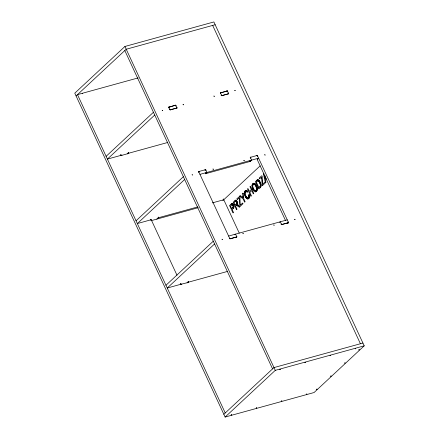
<?xml version="1.0" encoding="UTF-8"?>
<svg xmlns="http://www.w3.org/2000/svg" width="439" height="439" viewBox="0 0 439 439"><rect width="100%" height="100%" fill="white"/><g stroke="black" fill="none" stroke-linecap="round" stroke-linejoin="round"><path stroke-width="0.66" d="M256.601 189.039L256.601 188.902A2.672 1.515 74.6 0 1 256.228 190.312M254.033 183.293A3.704 2.096 74.6 0 1 255.311 184.078A4.516 2.557 74.6 0 1 255.926 184.89A5.866 3.32 74.6 0 1 256.458 185.867A5.723 3.238 74.6 0 1 256.886 186.959A4.478 2.535 74.6 0 1 257.161 188.112A3.803 2.151 74.6 0 1 257.243 189.143A3.435 1.948 74.6 0 1 257.133 190.076A4.192 2.376 74.6 0 1 256.848 190.828A4.319 2.447 74.6 0 1 256.431 191.388A4.412 2.497 74.6 0 1 255.877 191.722A3.753 2.124 74.6 0 1 253.962 190.976A4.807 2.722 74.6 0 1 252.88 189.319A6.294 3.561 74.6 0 1 252.271 187.656A3.726 2.113 74.6 0 1 252.041 185.949L252.046 185.763A3.704 2.096 74.6 0 1 252.436 184.226L252.859 183.689A4.105 2.321 74.6 0 1 254.027 183.288A3.644 2.063 74.6 0 1 254.68 183.551M233.877 206.692L233.57 208.031L232.226 209.414M180.846 283.643L181.164 284.209M120.994 154.704L121.268 155.258M250.702 157.354L250.965 157.107L250.334 157.371L257.325 155.406L288.571 222.677L288.247 222.019L287.896 222.348M128.83 153.173C127.348 153.645 128.676 153.71 128.051 152.783M157.837 218.139L158.753 217.64M187.903 281.717C188.55 282.486 187.162 282.7 188.677 282.107L227.627 271.39M244.468 192.326L244.512 192.112A4.083 2.31 74.6 0 1 244.885 191.212L245.961 190.438M288.571 222.677L281.564 224.587L288.538 222.65L287.83 223.314M120.961 155.587L127.952 153.634M174.81 105.558C175.134 104.477 176.676 105.59 175.732 106.068M226.332 91.471C226.557 90.247 228.412 91.125 227.429 91.817M181.17 284.659L181.784 284.082L187.76 282.573M233.405 212.646L233.131 212.899M236.934 209.359L236.626 209.633M250.049 186.493L250.532 186.35L253.791 193.39M245.028 201.825L244.721 202.099M249.912 192.255L251.739 190.63L253.303 193.862L253.764 193.687M239.667 206.813L239.31 207.148M247.618 191.761L247.398 192.15M236.928 198.713L239.573 196.452L239.93 197.248L240.199 204.316C240.342 206.33 243.019 201.539 242.926 203.449M235.628 205.847L236.385 205.194A1.685 0.955 74.6 0 1 236.703 205.178L239.2 207.159M251.311 195.97L251.037 196.228M256.392 181.845L257.073 181.214A13.252 7.501 74.6 0 1 257.408 180.923A2.338 1.322 74.6 0 1 257.786 180.764A1.811 1.026 74.6 0 1 258.214 180.852A2.875 1.624 74.6 0 1 258.653 181.164L259.679 182.772A7.386 4.181 74.6 0 1 259.992 183.518A3.962 2.244 74.6 0 1 260.245 184.298A3.468 1.965 74.6 0 1 260.365 184.907A2.168 1.229 74.6 0 1 260.404 185.499A1.531 0.867 74.6 0 1 260.354 185.878A2.431 1.377 74.6 0 1 260.245 186.202A2.777 1.575 74.6 0 1 260.009 186.586A8.434 4.774 74.6 0 1 259.723 186.882L259.021 187.535M239.946 195.904L240.391 195.591L242.849 197.753A25.956 14.69 74.6 0 0 242.119 197.089M263.521 173.948L263.91 173.586M242.674 193.363L243.217 193.286L243.672 198.549L245.028 201.49M181.757 284.143L180.813 284.521M231.155 414.948L231.6 414.74M231.616 414.784L231.188 414.987M279.895 369.561L280.34 369.353L279.928 369.6M256.266 408.023L256.711 407.815M256.722 407.864L256.299 408.061M281.833 400.944L281.377 401.092L281.816 400.895M330.605 376.179L331.05 375.971M331.072 376.009L330.655 376.218M344.708 363.048L345.158 362.839L344.741 363.086M355.217 348.796L355.661 348.588L355.266 348.835M358.817 349.91L359.261 349.702M359.272 349.751L358.85 349.949M234.091 202.533L235.167 201.528A3.924 2.217 74.6 0 1 235.32 201.402L235.759 201.254A1.207 0.68 74.6 0 1 235.941 201.298A1.35 0.763 74.6 0 0 235.523 201.287A3.863 2.19 74.6 0 0 235.167 201.528M265.902 182.383L265.6 182.662M247.585 188.792L248.046 188.616L249.412 191.399L251.229 189.769M255.487 181.433L257.792 179.732A2.629 1.487 74.6 0 1 258.192 179.825A3.249 1.838 74.6 0 1 258.73 180.155A3.753 2.124 74.6 0 1 259.229 180.681C261.057 182.986 262.226 187.233 258.939 188.869M242.926 203.778L240.16 206.352M265.211 183.025L262.418 185.62M256.228 190.328L255.893 190.663A2.733 1.547 74.6 0 1 254.757 190.636A2.87 1.624 74.6 0 1 254.055 189.972M229.679 205.463L231.402 203.899L232.22 203.696A1.888 1.07 74.6 0 1 232.533 203.844L232.857 204.13A2.431 1.377 74.6 0 1 233.175 204.541A2.821 1.597 74.6 0 1 233.444 205.04L233.713 205.748A2.497 1.416 74.6 0 1 233.883 206.906M233.208 202.176L235.628 200.211A1.794 1.015 74.6 0 1 235.995 200.272A2.069 1.169 74.6 0 1 236.374 200.53A2.371 1.344 74.6 0 1 236.901 201.21L237.274 202.094A2.036 1.152 74.6 0 1 237.395 202.686L237.159 204.146A3.282 1.86 74.6 0 0 237.34 203.652A2.008 1.136 74.6 0 0 237.411 203.081A2.069 1.169 74.6 0 0 237.318 202.28A2.338 1.322 74.6 0 0 237.055 201.501A2.519 1.427 74.6 0 0 236.742 200.958M259.219 177.96L261.863 175.699L262.215 176.489L262.484 183.557C262.626 185.637 265.052 180.621 265.211 182.695M265.425 179.6L266.314 178.777M230.585 205.875L231.671 204.87A2.129 1.207 74.6 0 1 231.935 204.717A1.279 0.724 74.6 0 1 232.451 204.859M248.715 194.735L249.259 194.806L249.484 196.941A3.205 1.816 74.6 0 1 249.336 197.638L248.628 198.642L247.563 198.944A3.199 1.811 74.6 0 1 246.921 198.642L246.323 198.066A5.487 3.106 74.6 0 1 245.714 197.232A6.13 3.468 74.6 0 1 245.192 196.26L244.402 193.253A3.369 1.91 74.6 0 1 244.507 192.123M231.819 208.536L233.202 206.736A1.246 0.702 74.6 0 0 233.147 206.138A1.844 1.043 74.6 0 0 232.944 205.551A1.805 1.021 74.6 0 0 232.719 205.156M124.934 46.468L74.784 93.167L225.125 417.05L314.066 392.532L364.216 345.833L213.875 21.95L124.934 46.468L275.275 370.351L225.125 417.05M76.073 95.943L126.218 49.245L215.165 24.727M106.117 156.322L153.447 112.252M154.737 115.029L107.407 159.099L121.307 155.269M168.9 107.303L175.073 105.311M168.785 107.983L168.752 107.017L169.344 106.891M169.487 109.498C169.624 108.883 170.123 110.655 170.672 109.761L176.407 108.181C177.312 108.598 177.131 106.869 176.434 107.582M121.405 155.636L121.938 155.143M127.315 153.891L127.667 153.568M175.874 108.674L176.429 108.192M176.28 108.631L176.994 107.967L175.704 105.19L168.757 107.105L170.041 109.882L176.994 107.967M220.773 92.887L226.771 91.06M220.482 93.732L220.449 92.766L221.042 92.64M221.097 95.329C221.338 94.429 221.755 96.459 222.37 95.51L228.104 93.93C229.142 94.308 228.675 92.393 228.044 93.414M226.689 91.603L227.402 90.939L228.692 93.716L221.739 95.631L220.455 92.854L227.402 90.939M136.046 220.79L183.37 176.719M184.66 179.496L137.336 223.566L151.197 219.725M198.741 171.852L199.268 171.358L198.878 171.309L198.653 171.55L205.677 169.657L205.946 170.151L205.655 170.535M198.708 172.45L198.971 172.203L198.647 171.572L229.893 238.816L236.253 237.115C237.197 237.504 236.956 235.809 236.286 236.517M204.733 170.025L205.655 169.641L206.917 172.434C203.553 173.542 206.648 174.464 205.875 173.059M156.767 219.132L158.177 217.821L197.704 206.923M250.406 158.199C250.888 157.524 248.984 155.329 251.668 160.098L250.235 161.426L250.598 161.091M256.431 155.774C256.755 154.682 258.302 155.812 257.353 156.284M260.14 165.871L223.775 199.74L212.383 202.878M237.318 199.602L239.068 197.978L239.326 198.285A16.078 9.098 74.6 0 0 239.343 198.982L239.957 206.27M259.603 178.849L261.353 177.224L261.611 177.532A16.078 9.098 74.6 0 0 261.633 178.229L262.226 185.477M235.222 205.002L236.187 204.102A6.925 3.918 74.6 0 0 236.451 203.828A2.294 1.301 74.6 0 0 236.659 203.466A1.46 0.829 74.6 0 0 236.742 203.131A1.18 0.664 74.6 0 0 236.747 202.747A1.394 0.79 74.6 0 0 236.539 201.984A1.306 0.741 74.6 0 0 235.941 201.287M265.875 178.036L265.178 178.596M165.969 285.257L213.299 241.187M214.583 243.963L167.259 288.033L181.12 284.192M229.339 238.432L229.602 238.19L229.915 238.865L236.84 236.901L235.551 234.124L234.843 234.788M187.074 282.914L187.519 282.502M235.639 237.691L236.253 237.115M279.594 222.452L280.301 221.788L281.591 224.565L281.3 223.939L281.037 224.181M287.688 223.111L287.979 222.88M223.835 414.273L273.985 367.575L362.927 343.057M231.435 205.084L231.479 205.046A5.367 3.035 74.6 0 1 231.924 204.7A1.284 0.73 74.6 0 1 232.697 205.134M236.138 205.375L236.259 205.271A1.696 0.96 74.6 0 1 236.385 205.194A1.515 0.856 74.6 0 1 236.906 205.271A5.153 2.919 74.6 0 1 237.186 205.441A9.702 5.493 74.6 0 1 237.609 205.77A33.688 19.069 74.6 0 1 238.026 206.127M262.758 184.056L262.357 180.138M240.468 204.81L240.204 204.508M150.928 220.032L151.23 219.736L176.988 275.22M82.247 93.732L82.548 93.633M205.853 173.427L205.49 173.729L250.257 161.409L249.879 161.563L249.637 161.042M257.55 159.176L257.188 159.478L285.531 220.526M120.698 155.433L120.456 154.912M150.621 219.901L150.379 219.385M180.544 284.373L180.303 283.852M242.981 193.078L243.233 193.363M239.074 197.973L239.343 198.982M257.682 180.791L257.786 180.764A2.266 1.284 74.6 0 1 258.648 181.181A2.618 1.482 74.6 0 1 259.213 181.878A7.117 4.028 74.6 0 1 259.679 182.772A5.378 3.046 74.6 0 1 260.256 184.298A2.733 1.547 74.6 0 1 260.415 185.505A1.921 1.087 74.6 0 1 260.239 186.191M261.375 177.213L261.633 178.229M257.194 158.956L257.622 159.417L257.572 158.808M138.192 77.895L77.483 94.632L225.245 412.962M167.775 142.456L128.863 153.184L128.622 152.662M199.97 174.349L258.615 158.183L257.419 159.483M151.082 220.702L198.225 207.702M228.604 236.045L287.249 219.873M275.275 370.351L364.216 345.833M249.1 194.614L249.27 194.834A4.439 2.513 74.6 0 1 249.478 195.909A3.155 1.789 74.6 0 1 249.237 197.863A4.088 2.316 74.6 0 1 248.781 198.51A5.702 3.227 74.6 0 1 248.216 198.883A3.1 1.756 74.6 0 1 247.563 198.944M247.102 198.757L246.948 198.658A4.006 2.266 74.6 0 1 246.323 198.066A5.575 3.155 74.6 0 1 245.588 197.012L245.192 196.26A6.108 3.457 74.6 0 1 244.764 195.168A4.242 2.404 74.6 0 1 244.479 194.022A3.671 2.08 74.6 0 1 244.402 193.017M240.018 196.354L243.157 199.026L244.528 201.956M238.273 205.211L237.4 204.607A4.856 2.749 74.6 0 1 237.839 204.87A7.139 4.039 74.6 0 1 238.273 205.211L239.628 206.418M236.374 200.53L236.083 200.316A1.816 1.026 74.6 0 0 235.628 200.211A2.991 1.696 74.6 0 0 235.172 200.393A10.948 6.195 74.6 0 0 234.766 200.727M265.013 175.814L265.403 176.308M254.055 189.972L253.001 187.865L252.677 186.103A2.941 1.663 74.6 0 1 253.254 184.523A2.804 1.591 74.6 0 1 254.104 184.27A2.722 1.542 74.6 0 1 255.043 184.907A3.605 2.041 74.6 0 1 255.525 185.565A5.427 3.073 74.6 0 1 255.937 186.345L256.541 188.172M258.725 188.765L255.476 181.773M235.013 204.892L234.08 202.873M237.131 199.504L236.917 199.054M258.818 187.426L256.381 182.185M236.445 209.513L233.197 202.516M259.4 178.711L259.191 178.261M250.812 196.107L247.558 189.094M232.906 212.778L229.652 205.765M231.594 208.41L230.568 206.193M245.708 195.778L247.086 197.753A2.184 1.235 74.6 0 0 247.547 197.951L247.656 197.962A2.727 1.542 74.6 0 0 248.26 197.78L248.683 197.226A2.261 1.279 74.6 0 0 248.842 196.562L248.644 195.009A3.375 1.91 74.6 0 1 248.82 195.81A2.2 1.246 74.6 0 1 248.677 197.226A2.76 1.564 74.6 0 1 248.348 197.704A2.782 1.575 74.6 0 1 247.547 197.951A2.146 1.218 74.6 0 1 247.069 197.742A2.7 1.526 74.6 0 1 246.619 197.303A4.203 2.382 74.6 0 1 246.131 196.59A6.618 3.742 74.6 0 1 245.708 195.778A5.054 2.864 74.6 0 1 245.165 194.236L245.083 193.84A2.42 1.372 74.6 0 1 245.044 192.924L245.889 191.464L247.234 192.139A3.397 1.926 74.6 0 0 246.817 191.695A1.921 1.087 74.6 0 0 246.4 191.448A1.932 1.092 74.6 0 0 245.972 191.437A2.87 1.624 74.6 0 0 245.599 191.662A3.446 1.954 74.6 0 0 245.264 192.112A2.316 1.312 74.6 0 0 245.061 192.748A2.436 1.383 74.6 0 0 245.039 193.473A2.607 1.476 74.6 0 0 245.165 194.236M212.663 25.418L360.424 343.748M249.407 161.058L249.648 161.579M250.038 186.838L251.256 189.472M249.901 192.595L251.311 195.64M235.617 206.187L236.934 209.03M232.22 209.754L233.405 212.311M223.374 198.878L239.25 233.076M205.496 173.207L205.737 173.729M124.808 50.556L272.575 368.892M158.545 217.129L158.786 217.651M188.474 281.597L188.715 282.118M128.386 152.679L128.627 153.2M158.314 217.151L158.556 217.667M188.238 281.618L188.479 282.14M120.829 154.764L121.071 155.285M150.753 219.231L150.994 219.752M180.681 283.698L180.923 284.22M252.88 189.319L252.151 187.135M265.37 182.481L263.482 174.201M222.908 200.398L223.001 200.074L223.199 200.393M264.322 175.402L264.503 175.177L265.03 178.377M265.386 179.858L265.93 182.141M242.91 196.463L243.03 197.55A29.139 16.495 74.6 0 1 242.959 196.919L242.624 193.561M264.327 175.441A10.948 6.195 74.6 0 1 264.519 176.176M252.041 185.949A3.655 2.069 74.6 0 1 252.271 184.61A4.368 2.475 74.6 0 1 253.402 183.359A3.841 2.173 74.6 0 1 255.35 184.1M255.311 184.062A5.131 2.903 74.6 0 1 256.447 185.873A5.048 2.853 74.6 0 1 257.172 188.112A3.6 2.036 74.6 0 1 257.139 190.082A4.242 2.404 74.6 0 1 256.431 191.388A4.055 2.294 74.6 0 1 255.24 191.783M256.365 187.678A2.733 1.547 74.6 0 1 256.557 188.957M256.453 189.873A2.947 1.668 74.6 0 1 256.036 190.548A2.897 1.641 74.6 0 1 255.443 190.817A2.722 1.542 74.6 0 1 254.027 189.928A4.582 2.59 74.6 0 1 253.407 188.858A7.633 4.319 74.6 0 1 253.089 188.112A4.203 2.382 74.6 0 1 252.831 187.327A3.117 1.767 74.6 0 1 252.705 186.707A2.118 1.202 74.6 0 1 252.677 186.103A2.952 1.674 74.6 0 1 253.643 184.303A2.672 1.515 74.6 0 1 254.104 184.276A2.563 1.454 74.6 0 1 254.582 184.49M255.054 184.89A4.412 2.497 74.6 0 1 255.932 186.35A5.268 2.98 74.6 0 1 256.409 187.607M254.686 184.517A2.941 1.663 74.6 0 1 255.152 184.934M230.985 204.245A18.103 10.245 74.6 0 1 231.282 203.987A4.456 2.524 74.6 0 1 231.594 203.784A3.232 1.833 74.6 0 1 231.896 203.68A2.102 1.191 74.6 0 1 232.22 203.696A1.844 1.043 74.6 0 1 232.544 203.85A2.42 1.366 74.6 0 1 232.857 204.13A2.519 1.427 74.6 0 1 233.312 204.777L233.444 205.04A2.859 1.619 74.6 0 1 233.767 205.973M233.082 208.618A7.737 4.379 74.6 0 0 233.405 208.267A3.946 2.233 74.6 0 0 233.68 207.823A2.793 1.58 74.6 0 0 233.828 207.417A1.685 0.955 74.6 0 0 233.883 206.928M232.681 207.735A5.235 2.963 74.6 0 0 233.021 207.334A1.416 0.801 74.6 0 0 233.202 206.736A1.509 0.856 74.6 0 0 232.933 205.556A1.564 0.883 74.6 0 0 232.456 204.848M236.539 205.161A1.893 1.07 74.6 0 1 236.703 205.178M236.182 204.086A3.885 2.2 74.6 0 0 236.67 203.482A1.306 0.741 74.6 0 0 236.731 202.714M246.438 190.488A3.089 1.751 74.6 0 1 247.003 190.806L247.585 191.409A3.638 2.063 74.6 0 0 247.014 190.817A3.024 1.712 74.6 0 0 245.785 190.477A4.225 2.393 74.6 0 0 245.22 190.811A4.483 2.541 74.6 0 0 244.797 191.36M256.672 180.33A16.369 9.263 74.6 0 1 257.018 180.028A4.121 2.332 74.6 0 1 257.391 179.809A3.216 1.822 74.6 0 1 257.781 179.738M260.184 187.705A7.425 4.203 74.6 0 0 260.475 187.398A4.637 2.623 74.6 0 0 260.733 187.014A3.874 2.19 74.6 0 0 260.898 186.652A2.629 1.487 74.6 0 0 261.013 186.224A2.596 1.471 74.6 0 0 261.057 185.741A3.726 2.113 74.6 0 0 261.04 185.225A3.265 1.849 74.6 0 0 260.953 184.567A5.531 3.128 74.6 0 0 260.799 183.903A4.834 2.733 74.6 0 0 260.53 183.09A7.474 4.231 74.6 0 0 260.201 182.311A6.953 3.935 74.6 0 0 259.751 181.444A4.78 2.705 74.6 0 0 259.229 180.681L258.845 180.259A3.314 1.877 74.6 0 0 258.192 179.825M260.256 186.218A4.714 2.667 74.6 0 1 259.712 186.866M257.078 181.23A5.828 3.298 74.6 0 1 257.677 180.775M239.897 196.041L239.99 196.332L239.897 196.024M237.142 204.228L237.312 204.574L237.148 204.184M162.216 110.332L162.666 110.551L162.221 110.31M183.063 104.586L183.513 104.806L183.063 104.586M192.139 174.799L192.589 175.018L192.15 174.755M213.914 96.081L214.364 96.3L213.914 96.081M212.986 169.053L213.436 169.273L212.986 169.053M222.068 239.266L222.513 239.491L222.068 239.244M234.761 90.335L235.211 90.555L234.761 90.335M243.843 160.548L244.287 160.767L243.843 160.548M242.915 233.521L243.36 233.74L242.921 233.477M264.684 154.802L265.134 155.022L264.684 154.802M273.766 225.015L274.216 225.24L273.777 224.971M294.613 219.27L295.057 219.489L294.613 219.27M305.006 362.63L305.467 362.471L305.017 362.619M330.117 355.711L330.578 355.546L330.123 355.7M306.488 394.173L306.943 394.013L306.504 394.156M316.508 389.305L316.969 389.141L316.508 389.305"/></g></svg>
